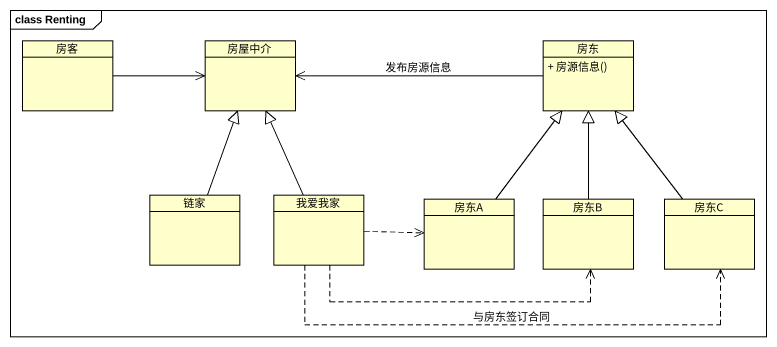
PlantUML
@startuml
mainframe class Renting
hide circle
hide empty members
skinparam classAttributeIconSize 0
class 房客
class 房屋中介
class 房东 {
  + 房源信息()
}
class 链家
class 我爱我家
class 房东A
class 房东B
class 房东C
房客 -right-> 房屋中介
房东 -left-> 房屋中介 : 发布房源信息
链家 -up-|> 房屋中介
我爱我家 -up-|> 房屋中介
我爱我家 .right.> 房东A
我爱我家 .right.> 房东B
我爱我家 .right.> 房东C : 与房东签订合同
房东A -up-|> 房东
房东B -up-|> 房东
房东C -up-|> 房东
@enduml
